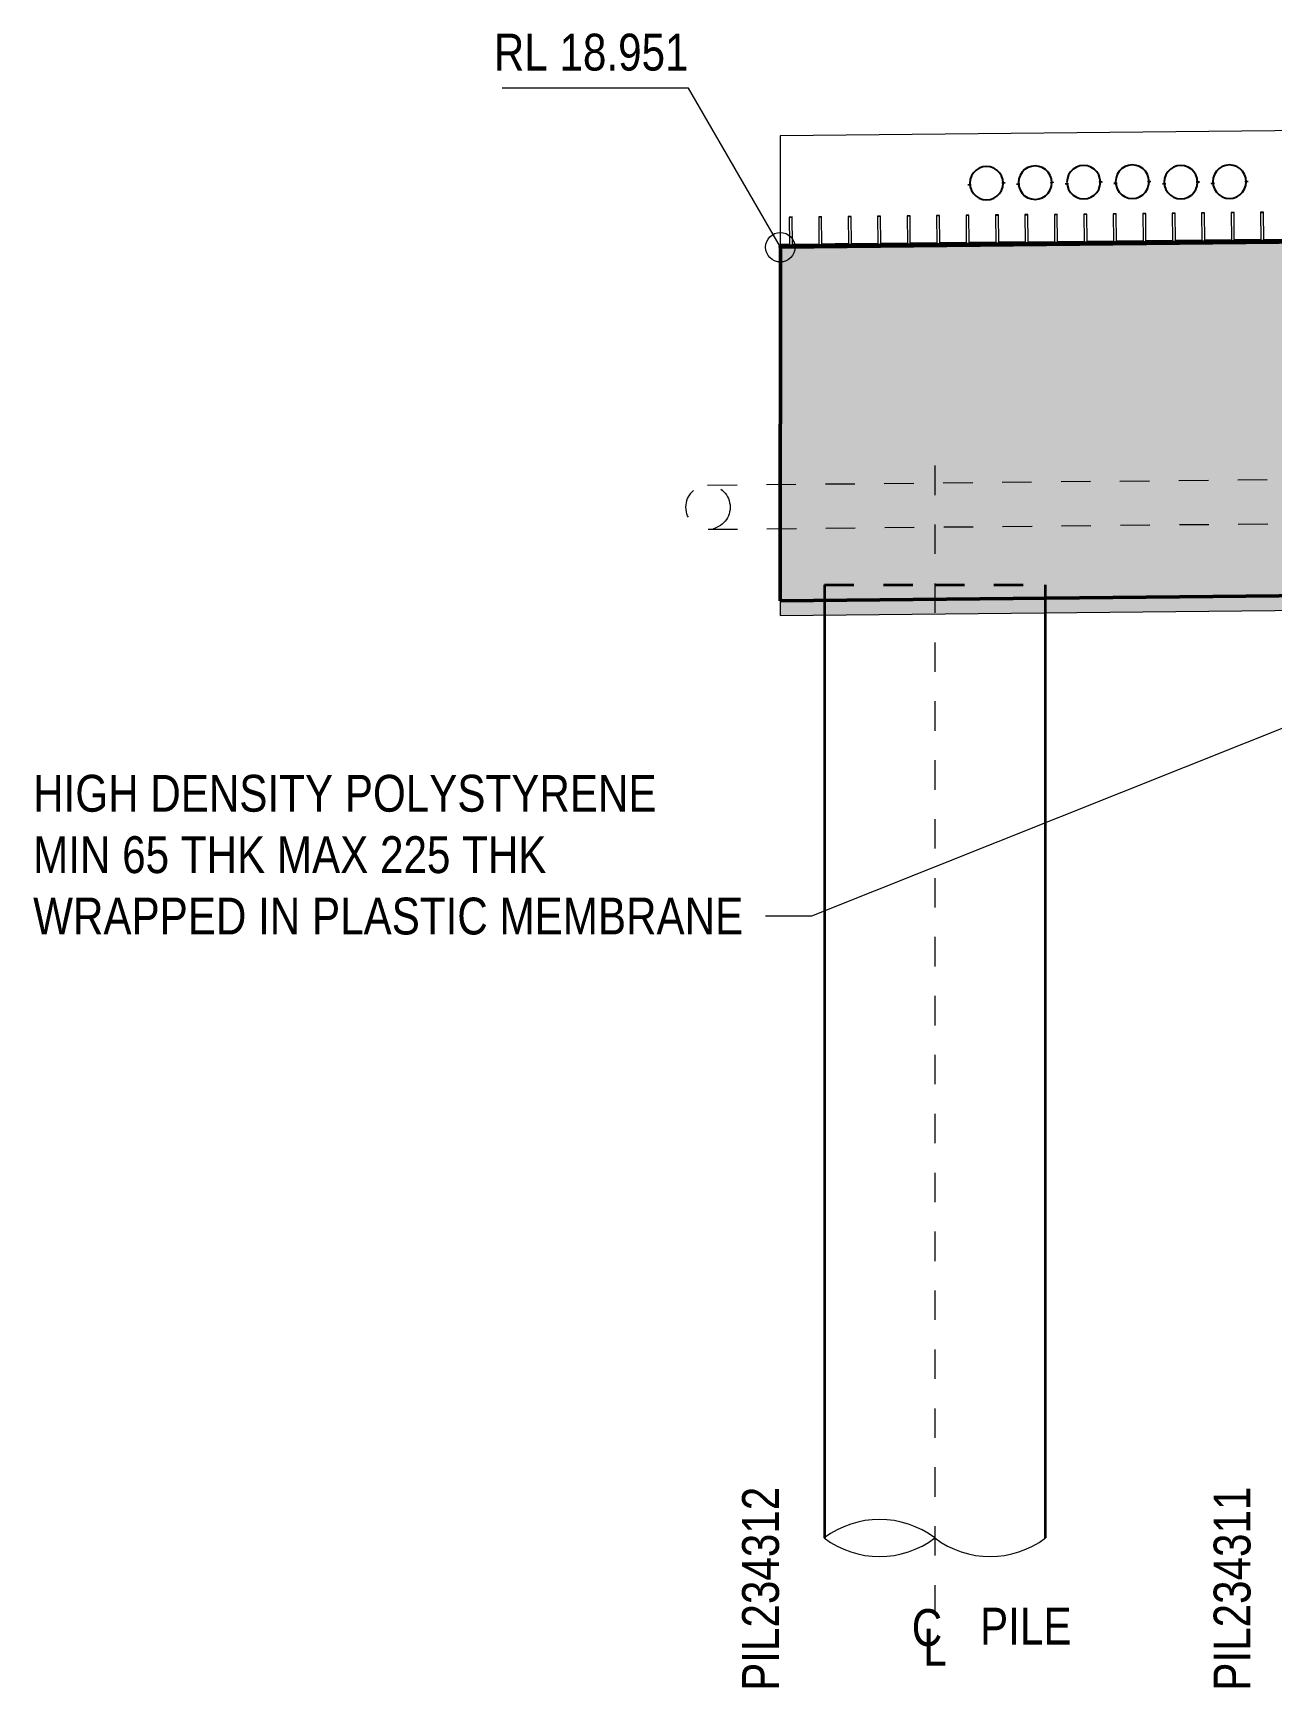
# Model space of a CAD drawing. Header units: metres. Extents: x 1652 to 1736, y -584 to 21.
# Drawn here: x 1695.17 to 1699.38, y 14.05 to 19.68 of the extents above; entities that cross this region are included whole.
import ezdxf

# ---------------------------------------------------------------- set-up
doc = ezdxf.new("R2010")
doc.units = ezdxf.units.M
doc.linetypes.add('JacobsCenter', pattern=[0.015, 0.009, -0.0015, 0.003, -0.0015])
doc.linetypes.add('JacobsDash', pattern=[0.0045, 0.003, -0.0015])
for name, color, linetype, lineweight in [('BRIDGE-ABUTMENT-CONC', 7, 'Continuous', 50), ('BRIDGE-FRAMING-LINE-18-HID', 7, 'JacobsDash', 18), ('D-BDGE', 7, 'Continuous', 13), ('D-BDGE-FLOOR', 7, 'Continuous', 50), ('D-BDGE-FNDN-LINES-18-HID', 7, 'JacobsDash', 18), ('D-BDGE-FNDN-PILE-CONC', 7, 'Continuous', 50), ('D-BDGE-FRAMING', 7, 'Continuous', 50), ('D-BDGE-LINE', 7, 'Continuous', 9), ('D-ENHA-ANNO-TEXT', 7, 'Continuous', 9), ('D-ENHA-GEN-LINE', 7, 'Continuous', 9), ('D-ENHA-TEXT', 7, 'Continuous', 9), ('D-ENHA-TEXT-TAG', 7, 'Continuous', 18)]:
    doc.layers.add(name, color=color, linetype=linetype, lineweight=lineweight)
doc.layers.add('D-BDGE-Conduits', color=1, linetype='Continuous', lineweight=9, true_color=0xff0000)
doc.styles.add('Arial Narrow_1', font='ARIALN.TTF', dxfattribs={"height": 0.125})

# ---------------------------------------------------------------- blocks, each defined once
blk = doc.blocks.new('07_STR_DPS_PermadecPanel - 07_STR_DPS_PermadecPanel-V51-DRG-2871071 - ABUTMENT A CONCRETE ELEVATION')
at = {"layer": 'BRIDGE-FRAMING-LINE-18-HID', "color": 9, "lineweight": 13, "true_color": 0xc3c3c3}
for p, q in [((1655.4159, 19.0673), (1655.4259, 19.0674)), ((1655.5159, 19.0683), (1655.5259, 19.0684)), ((1655.6159, 19.0693), (1655.6259, 19.0694)), ((1655.7159, 19.0703), (1655.7259, 19.0704)), ((1655.8159, 19.0713), (1655.8259, 19.0714)), ((1655.9159, 19.0723), (1655.9259, 19.0724)), ((1655.3719, 18.9738), (1655.4169, 18.9743)), ((1655.3719, 18.9678), (1655.3719, 18.9681)), ((1655.4168, 18.9746), (1655.4169, 18.9743)), ((1655.4169, 18.9743), (1655.4169, 18.9746)), ((1655.4268, 18.9747), (1655.4269, 18.9744)), ((1655.4269, 18.9744), (1655.5169, 18.9753)), ((1655.4269, 18.9747), (1655.4269, 18.9744)), ((1655.5168, 18.9756), (1655.5169, 18.9753)), ((1655.5169, 18.9753), (1655.5169, 18.9756)), ((1655.5268, 18.9757), (1655.5269, 18.9754)), ((1655.5269, 18.9754), (1655.6169, 18.9763)), ((1655.5269, 18.9757), (1655.5269, 18.9754)), ((1655.6168, 18.9766), (1655.6169, 18.9763)), ((1655.6169, 18.9763), (1655.6169, 18.9766)), ((1655.6268, 18.9767), (1655.6269, 18.9764)), ((1655.6269, 18.9764), (1655.7169, 18.9773)), ((1655.6269, 18.9767), (1655.6269, 18.9764)), ((1655.7168, 18.9776), (1655.7169, 18.9773)), ((1655.7169, 18.9773), (1655.7169, 18.9776)), ((1655.7268, 18.9777), (1655.7269, 18.9774)), ((1655.7269, 18.9774), (1655.8169, 18.9783)), ((1655.7269, 18.9777), (1655.7269, 18.9774)), ((1655.8169, 18.9783), (1655.8168, 18.9786)), ((1655.8168, 18.9786), (1655.8169, 18.9783)), ((1655.8268, 18.9787), (1655.8269, 18.9784)), ((1655.8268, 18.9787), (1655.8269, 18.9784)), ((1655.8269, 18.9784), (1655.9168, 18.9793)), ((1655.9168, 18.9793), (1655.9168, 18.9796)), ((1655.9168, 18.9796), (1655.9168, 18.9793)), ((1655.9268, 18.9794), (1655.9718, 18.9798)), ((1655.9268, 18.9797), (1655.9268, 18.9794)), ((1655.9268, 18.9797), (1655.9268, 18.9794)), ((1655.9719, 18.9741), (1655.9719, 18.9738))]:
    blk.add_line(p, q, dxfattribs=at)
at = {"layer": 'D-BDGE-FRAMING', "color": 9, "lineweight": 13, "true_color": 0xc3c3c3}
for p, q in [((1655.4259, 19.0677), (1655.4159, 19.0676)), ((1655.4159, 19.0676), (1655.4168, 18.9746)), ((1655.4268, 18.9747), (1655.4259, 19.0677)), ((1655.5259, 19.0687), (1655.5159, 19.0686)), ((1655.5159, 19.0686), (1655.5168, 18.9756)), ((1655.5268, 18.9757), (1655.5259, 19.0687)), ((1655.6259, 19.0697), (1655.6159, 19.0696)), ((1655.6159, 19.0696), (1655.6168, 18.9766)), ((1655.6268, 18.9767), (1655.6259, 19.0697)), ((1655.7259, 19.0707), (1655.7159, 19.0706)), ((1655.7159, 19.0706), (1655.7168, 18.9776)), ((1655.7268, 18.9777), (1655.7259, 19.0707)), ((1655.8259, 19.0717), (1655.8159, 19.0716)), ((1655.8159, 19.0716), (1655.8168, 18.9786)), ((1655.8268, 18.9787), (1655.8259, 19.0717)), ((1655.9259, 19.0727), (1655.9159, 19.0726)), ((1655.9159, 19.0726), (1655.9168, 18.9796)), ((1655.9268, 18.9797), (1655.9259, 19.0727)), ((1655.4168, 18.9746), (1655.3718, 18.9742)), ((1655.3718, 18.9742), (1655.3719, 18.9682)), ((1655.3719, 18.9682), (1655.9719, 18.9742)), ((1655.9719, 18.9738), (1655.3719, 18.9678)), ((1655.3719, 18.9682), (1655.3719, 18.9678)), ((1655.5168, 18.9756), (1655.4268, 18.9747)), ((1655.6168, 18.9766), (1655.5268, 18.9757)), ((1655.7168, 18.9776), (1655.6268, 18.9767)), ((1655.8168, 18.9786), (1655.7268, 18.9777)), ((1655.9168, 18.9796), (1655.8268, 18.9787)), ((1655.9718, 18.9802), (1655.9268, 18.9797)), ((1655.9719, 18.9742), (1655.9718, 18.9802)), ((1655.9719, 18.9738), (1655.9719, 18.9742))]:
    blk.add_line(p, q, dxfattribs=at)
blk = doc.blocks.new('07_STR_DPS_PermadecPanel - 07_STR_DPS_PermadecPanel-V52-DRG-2871071 - ABUTMENT A CONCRETE ELEVATION')
at = {"layer": 'BRIDGE-FRAMING-LINE-18-HID', "color": 9, "lineweight": 13, "true_color": 0xc3c3c3}
for p, q in [((1654.816, 19.0613), (1654.826, 19.0614)), ((1654.916, 19.0623), (1654.926, 19.0624)), ((1655.016, 19.0633), (1655.026, 19.0634)), ((1655.116, 19.0643), (1655.126, 19.0644)), ((1655.216, 19.0653), (1655.226, 19.0654)), ((1655.3159, 19.0663), (1655.3259, 19.0664)), ((1654.7719, 18.9678), (1654.8169, 18.9683)), ((1654.772, 18.9618), (1654.772, 18.9622)), ((1654.8169, 18.9683), (1654.8169, 18.9686)), ((1654.8169, 18.9686), (1654.8169, 18.9683)), ((1654.8269, 18.9684), (1654.9169, 18.9693)), ((1654.8269, 18.9687), (1654.8269, 18.9684)), ((1654.8269, 18.9687), (1654.8269, 18.9684)), ((1654.9169, 18.9693), (1654.9169, 18.9696)), ((1654.9169, 18.9696), (1654.9169, 18.9693)), ((1654.9269, 18.9694), (1655.0169, 18.9703)), ((1654.9269, 18.9697), (1654.9269, 18.9694)), ((1654.9269, 18.9697), (1654.9269, 18.9694)), ((1655.0169, 18.9703), (1655.0169, 18.9706)), ((1655.0169, 18.9706), (1655.0169, 18.9703)), ((1655.0269, 18.9704), (1655.1169, 18.9713)), ((1655.0269, 18.9707), (1655.0269, 18.9704)), ((1655.0269, 18.9707), (1655.0269, 18.9704)), ((1655.1169, 18.9713), (1655.1169, 18.9716)), ((1655.1169, 18.9716), (1655.1169, 18.9713)), ((1655.1269, 18.9714), (1655.2169, 18.9723)), ((1655.1269, 18.9717), (1655.1269, 18.9714)), ((1655.1269, 18.9717), (1655.1269, 18.9714)), ((1655.2169, 18.9723), (1655.2169, 18.9726)), ((1655.2169, 18.9726), (1655.2169, 18.9723)), ((1655.2269, 18.9724), (1655.3169, 18.9733)), ((1655.2269, 18.9727), (1655.2269, 18.9724)), ((1655.2269, 18.9727), (1655.2269, 18.9724)), ((1655.3169, 18.9733), (1655.3169, 18.9736)), ((1655.3169, 18.9736), (1655.3169, 18.9733)), ((1655.3269, 18.9734), (1655.3719, 18.9738)), ((1655.3269, 18.9737), (1655.3269, 18.9734)), ((1655.3269, 18.9737), (1655.3269, 18.9734)), ((1655.3719, 18.9681), (1655.3719, 18.9678))]:
    blk.add_line(p, q, dxfattribs=at)
at = {"layer": 'D-BDGE-FRAMING', "color": 9, "lineweight": 13, "true_color": 0xc3c3c3}
for p, q in [((1654.8259, 19.0617), (1654.8159, 19.0616)), ((1654.8159, 19.0616), (1654.8169, 18.9686)), ((1654.8269, 18.9687), (1654.8259, 19.0617)), ((1654.9259, 19.0627), (1654.9159, 19.0626)), ((1654.9159, 19.0626), (1654.9169, 18.9696)), ((1654.9269, 18.9697), (1654.9259, 19.0627)), ((1655.0259, 19.0637), (1655.0159, 19.0636)), ((1655.0159, 19.0636), (1655.0169, 18.9706)), ((1655.0269, 18.9707), (1655.0259, 19.0637)), ((1655.1259, 19.0647), (1655.1159, 19.0646)), ((1655.1159, 19.0646), (1655.1169, 18.9716)), ((1655.1269, 18.9717), (1655.1259, 19.0647)), ((1655.2259, 19.0657), (1655.2159, 19.0656)), ((1655.2159, 19.0656), (1655.2169, 18.9726)), ((1655.2269, 18.9727), (1655.2259, 19.0657)), ((1655.3259, 19.0667), (1655.3159, 19.0666)), ((1655.3159, 19.0666), (1655.3169, 18.9736)), ((1655.3269, 18.9737), (1655.3259, 19.0667)), ((1654.8169, 18.9686), (1654.7719, 18.9682)), ((1654.7719, 18.9622), (1655.3719, 18.9682)), ((1654.7719, 18.9682), (1654.7719, 18.9622)), ((1654.7719, 18.9622), (1654.772, 18.9618)), ((1655.3719, 18.9678), (1654.772, 18.9618)), ((1654.9169, 18.9696), (1654.8269, 18.9687)), ((1655.0169, 18.9706), (1654.9269, 18.9697)), ((1655.1169, 18.9716), (1655.0269, 18.9707)), ((1655.2169, 18.9726), (1655.1269, 18.9717)), ((1655.3169, 18.9736), (1655.2269, 18.9727)), ((1655.3718, 18.9742), (1655.3269, 18.9737)), ((1655.3719, 18.9682), (1655.3718, 18.9742)), ((1655.3719, 18.9678), (1655.3719, 18.9682))]:
    blk.add_line(p, q, dxfattribs=at)
blk = doc.blocks.new('07_STR_DPS_PermadecPanel - 07_STR_DPS_PermadecPanel-V53-DRG-2871071 - ABUTMENT A CONCRETE ELEVATION')
at = {"layer": 'BRIDGE-FRAMING-LINE-18-HID', "color": 9, "lineweight": 13, "true_color": 0xc3c3c3}
for p, q in [((1654.216, 19.0553), (1654.226, 19.0554)), ((1654.316, 19.0563), (1654.326, 19.0564)), ((1654.416, 19.0573), (1654.426, 19.0574)), ((1654.516, 19.0583), (1654.526, 19.0584)), ((1654.616, 19.0593), (1654.626, 19.0594)), ((1654.716, 19.0603), (1654.726, 19.0604)), ((1654.1719, 18.9619), (1654.2169, 18.9623)), ((1654.2169, 18.9623), (1654.2169, 18.9626)), ((1654.2169, 18.9626), (1654.2169, 18.9623)), ((1654.2269, 18.9624), (1654.3169, 18.9633)), ((1654.2269, 18.9627), (1654.2269, 18.9624)), ((1654.2269, 18.9627), (1654.2269, 18.9624)), ((1654.3169, 18.9633), (1654.3169, 18.9636)), ((1654.3169, 18.9636), (1654.3169, 18.9633)), ((1654.3269, 18.9634), (1654.4169, 18.9643)), ((1654.3269, 18.9637), (1654.3269, 18.9634)), ((1654.3269, 18.9637), (1654.3269, 18.9634)), ((1654.4169, 18.9643), (1654.4169, 18.9646)), ((1654.4169, 18.9646), (1654.4169, 18.9643)), ((1654.4269, 18.9644), (1654.5169, 18.9653)), ((1654.4269, 18.9647), (1654.4269, 18.9644)), ((1654.4269, 18.9647), (1654.4269, 18.9644)), ((1654.5169, 18.9653), (1654.5169, 18.9656)), ((1654.5169, 18.9656), (1654.5169, 18.9653)), ((1654.5269, 18.9654), (1654.6169, 18.9663)), ((1654.5269, 18.9657), (1654.5269, 18.9654)), ((1654.5269, 18.9657), (1654.5269, 18.9654)), ((1654.6169, 18.9663), (1654.6169, 18.9666)), ((1654.6169, 18.9666), (1654.6169, 18.9663)), ((1654.6269, 18.9664), (1654.7169, 18.9673)), ((1654.6269, 18.9667), (1654.6269, 18.9664)), ((1654.6269, 18.9667), (1654.6269, 18.9664)), ((1654.7169, 18.9673), (1654.7169, 18.9676)), ((1654.7169, 18.9676), (1654.7169, 18.9673)), ((1654.7269, 18.9674), (1654.7719, 18.9678)), ((1654.7269, 18.9677), (1654.7269, 18.9674)), ((1654.7269, 18.9677), (1654.7269, 18.9674)), ((1654.772, 18.9622), (1654.772, 18.9618)), ((1654.172, 18.9559), (1654.172, 18.9562))]:
    blk.add_line(p, q, dxfattribs=at)
at = {"layer": 'D-BDGE-FRAMING', "color": 9, "lineweight": 13, "true_color": 0xc3c3c3}
for p, q in [((1654.226, 19.0557), (1654.216, 19.0556)), ((1654.216, 19.0556), (1654.2169, 18.9626)), ((1654.2269, 18.9627), (1654.226, 19.0557)), ((1654.326, 19.0567), (1654.316, 19.0566)), ((1654.316, 19.0566), (1654.3169, 18.9636)), ((1654.3269, 18.9637), (1654.326, 19.0567)), ((1654.426, 19.0577), (1654.416, 19.0576)), ((1654.416, 19.0576), (1654.4169, 18.9646)), ((1654.4269, 18.9647), (1654.426, 19.0577)), ((1654.526, 19.0587), (1654.516, 19.0586)), ((1654.516, 19.0586), (1654.5169, 18.9656)), ((1654.5269, 18.9657), (1654.526, 19.0587)), ((1654.626, 19.0597), (1654.616, 19.0596)), ((1654.616, 19.0596), (1654.6169, 18.9666)), ((1654.6269, 18.9667), (1654.626, 19.0597)), ((1654.726, 19.0607), (1654.716, 19.0606)), ((1654.716, 19.0606), (1654.7169, 18.9676)), ((1654.7269, 18.9677), (1654.726, 19.0607)), ((1654.2169, 18.9626), (1654.1719, 18.9622)), ((1654.1719, 18.9622), (1654.172, 18.9562)), ((1654.172, 18.9562), (1654.7719, 18.9622)), ((1654.3169, 18.9636), (1654.2269, 18.9627)), ((1654.4169, 18.9646), (1654.3269, 18.9637)), ((1654.5169, 18.9656), (1654.4269, 18.9647)), ((1654.6169, 18.9666), (1654.5269, 18.9657)), ((1654.7169, 18.9676), (1654.6269, 18.9667)), ((1654.7719, 18.9682), (1654.7269, 18.9677)), ((1654.7719, 18.9622), (1654.7719, 18.9682)), ((1654.772, 18.9618), (1654.7719, 18.9622)), ((1654.7719, 18.9618), (1654.172, 18.9559)), ((1654.172, 18.9562), (1654.172, 18.9559))]:
    blk.add_line(p, q, dxfattribs=at)
blk = doc.blocks.new('01_SFO_FRP_Pile_CastInPlace_CS - CAST-IN-PLACE PILE - 0750-V54-DRG-2871071 - ABUTMENT A CONCRETE ELEVATION')
at = {"layer": 'D-BDGE-FNDN-LINES-18-HID', "lineweight": 35}
for p, q in [((1654.1354, 17.8052), (1654.1354, 17.7525)), ((1654.1354, 17.8052), (1654.5103, 17.8052)), ((1654.1354, 17.8052), (1654.5102, 17.8052)), ((1654.5103, 17.8052), (1654.8854, 17.8052)), ((1654.5104, 17.8052), (1654.8854, 17.8052)), ((1654.8854, 17.76), (1654.8854, 17.8052))]:
    blk.add_line(p, q, dxfattribs=at)
at = {"layer": 'D-BDGE-FNDN-PILE-CONC', "lineweight": 35}
for p, q in [((1654.1354, 17.7524), (1654.1354, 14.5701)), ((1654.8854, 14.5698), (1654.8854, 17.7599))]:
    blk.add_line(p, q, dxfattribs=at)
blk = doc.blocks.new('CS_DET_Pile-Column_BreakLine - CS_Tubular BreakLine-5514569-DRG-2871071 - ABUTMENT A CONCRETE ELEVATION')
at = {"layer": 'D-BDGE-LINE', "lineweight": 18}
for centre, start, end in [((1654.3225, 14.3212), 52.9573, 127.0427), ((1654.3225, 14.8184), 232.9573, 307.0427), ((1654.6978, 14.8184), 232.9573, 307.0427)]:
    blk.add_arc(centre, 0.3115, start, end, dxfattribs=at)
blk = doc.blocks.new('CS_Annot_Centreline Symbol1 - CS_Annot_Centreline Symbol 2-5308920-DRG-2871071 - ABUTMENT A CONCRETE ELEVATION')
at = {"layer": 'D-ENHA-GEN-LINE', "char_height": 0.125, "attachment_point": 1, "style": 'Arial Narrow_1'}
for s, insert, width in [('C  ', (1654.4318, 14.3284), 0.220464), ('L', (1654.4709, 14.2617), 0.096202)]:
    blk.add_mtext(s, dxfattribs=dict(at, insert=insert, width=width))

msp = doc.modelspace()

# ---------------------------------------------------------------- hatches: boundary and pattern name
at = {"layer": 'BRIDGE-ABUTMENT-CONC', "true_color": 0xc0c0c0}
msp.add_hatch(color=9, dxfattribs=at).paths.add_polyline_path([(1697.7068, 17.751), (1700.3479, 17.7773), (1700.5707, 18.0045), (1701.4705, 18.0135), (1701.6977, 17.7907), (1709.6354, 17.8699), (1709.6354, 19.0699), (1697.7069, 18.951), (1697.7068, 17.9242)])
at = {"layer": 'D-BDGE-LINE'}
h = msp.add_hatch(dxfattribs=at)
h.set_pattern_fill('FP_2', color=256, style=0, pattern_type=2)
h.set_pattern_definition([(0, (1706.63115, 17.949), (0.4064, 0.1016), [0.01676, -0.28804, 0.01676, -0.28804, -1.626]), (0, (1706.63115, 17.949), (0.4064, 0.1016), [-0.6096, 0.01676, -0.59284, 0.01676, -0.28804, -0.7112]), (0, (1706.63115, 17.949), (0.4064, 0.1016), [-1.524, 0.01676, -0.18644, 0.01676, -0.49124]), (120, (1706.78415, 17.999), (-0.2911882, 0.30115272), [0.01676, -0.28804, 0.01676, -0.28804, -1.626]), (120, (1706.78415, 17.999), (-0.2911882, 0.30115272), [-0.6096, 0.01676, -0.59284, 0.01676, -0.28804, -0.7112]), (120, (1706.78415, 17.999), (-0.2911882, 0.30115272), [-1.524, 0.01676, -0.18644, 0.01676, -0.49124]), (240, (1706.83415, 18.203), (-0.1152118, -0.40275272), [0.01676, -0.28804, 0.01676, -0.28804, -1.626]), (240, (1706.83415, 18.203), (-0.1152118, -0.40275272), [-0.6096, 0.01676, -0.59284, 0.01676, -0.28804, -0.7112]), (240, (1706.83415, 18.203), (-0.1152118, -0.40275272), [-1.524, 0.01676, -0.18644, 0.01676, -0.49124])])
h.paths.add_polyline_path([(1733.4669, 17.5819), (1733.4664, 17.6319), (1713.1665, 17.8348), (1709.6354, 17.8699), (1701.6976, 17.7908), (1701.4704, 18.0135), (1700.5707, 18.0043), (1700.3479, 17.7773), (1697.7068, 17.751), (1697.7069, 17.701), (1700.3692, 17.7276), (1700.5919, 17.9547), (1701.4502, 17.9633), (1701.6774, 17.7406), (1709.6358, 17.8199), (1727.1565, 17.6452), (1733.4664, 17.5819)])

# ---------------------------------------------------------------- linework, layer by layer
at = {"layer": 'BRIDGE-ABUTMENT-CONC'}
for q in [(1697.7069, 18.951), (1700.3479, 17.7773)]:
    msp.add_line((1697.7068, 17.751), q, dxfattribs=at)
at = {"layer": 'BRIDGE-FRAMING-LINE-18-HID', "color": 9, "lineweight": 13, "true_color": 0xc3c3c3}
for p, q in [((1697.7372, 19.0533), (1697.7472, 19.0534)), ((1697.8372, 19.0543), (1697.8472, 19.0544)), ((1697.7069, 18.96), (1697.7381, 18.9603)), ((1697.7069, 18.954), (1697.7069, 18.9543)), ((1697.7381, 18.9603), (1697.7381, 18.9606)), ((1697.7381, 18.9606), (1697.7381, 18.9603)), ((1697.7481, 18.9604), (1697.8381, 18.9613)), ((1697.7481, 18.9607), (1697.7481, 18.9604)), ((1697.7481, 18.9607), (1697.7481, 18.9604)), ((1697.8381, 18.9613), (1697.8381, 18.9616)), ((1697.8381, 18.9616), (1697.8381, 18.9613)), ((1697.8481, 18.9614), (1697.8931, 18.9619)), ((1697.8481, 18.9617), (1697.8481, 18.9614)), ((1697.8481, 18.9617), (1697.8481, 18.9614)), ((1697.8931, 18.9562), (1697.8931, 18.9559))]:
    msp.add_line(p, q, dxfattribs=at)
at = {"layer": 'BRIDGE-FRAMING-LINE-18-HID', "color": 8, "true_color": 0x808080}
for p, q in [((1697.7069, 18.951), (1697.707, 18.951)), ((1697.7071, 18.951), (1697.707, 17.751)), ((1697.707, 18.951), (1697.7071, 18.951)), ((1697.7071, 18.951), (1697.7081, 18.951))]:
    msp.add_line(p, q, dxfattribs=at)
at = {"layer": 'D-BDGE', "lineweight": 50}
for p, q in [((1697.7066, 18.9544), (1708.0974, 19.058)), ((1709.6368, 19.07), (1697.7068, 18.951)), ((1709.6355, 19.0699), (1697.7069, 18.951)), ((1697.7081, 18.951), (1709.6357, 19.0699))]:
    msp.add_line(p, q, dxfattribs=at)
at = {"layer": 'D-BDGE', "color": 143, "linetype": 'JacobsDash', "lineweight": 18, "true_color": 0x78aac8}
for p, q in [((1697.4599, 18.1435), (1709.6356, 18.2649)), ((1697.4614, 17.9935), (1709.6356, 18.1149))]:
    msp.add_line(p, q, dxfattribs=at)
at = {"layer": 'D-BDGE', "linetype": 'JacobsCenter', "lineweight": 18}
msp.add_line((1698.2314, 18.2098), (1698.2314, 14.2765), dxfattribs=at)
at = {"layer": 'D-BDGE', "lineweight": 18}
for p, q in [((1700.348, 17.7773), (1697.7068, 17.751)), ((1697.7068, 17.751), (1697.7068, 17.701)), ((1697.7068, 17.701), (1700.3692, 17.7276))]:
    msp.add_line(p, q, dxfattribs=at)
at = {"layer": 'D-BDGE', "color": 143, "linetype": 'JacobsDash', "lineweight": 18, "true_color": 0x78aac8}
msp.add_circle((1697.4614, 18.0685), 0.075, dxfattribs=at)
at = {"layer": 'D-BDGE-Conduits', "color": 143, "linetype": 'JacobsDash', "lineweight": 25, "true_color": 0x78aac8}
for p, q in [((1698.35, 19.1657), (1698.3502, 19.1606)), ((1698.4635, 19.1666), (1698.4632, 19.1718)), ((1698.515, 19.1673), (1698.5152, 19.1621)), ((1698.6285, 19.1682), (1698.6282, 19.1733)), ((1698.68, 19.1689), (1698.6802, 19.1637)), ((1698.7935, 19.1697), (1698.7932, 19.1749)), ((1698.845, 19.1704), (1698.8452, 19.1653)), ((1698.9585, 19.1713), (1698.9582, 19.1764)), ((1699.01, 19.1689), (1699.0102, 19.1637)), ((1699.1235, 19.1697), (1699.1232, 19.1749)), ((1699.175, 19.1704), (1699.1752, 19.1653)), ((1699.2885, 19.1713), (1699.2882, 19.1764))]:
    msp.add_line(p, q, dxfattribs=at)
at = {"layer": 'D-BDGE-Conduits', "color": 143, "linetype": 'JacobsDash', "lineweight": 25, "true_color": 0x78aac8, "flags": 128}
for points in [[(1698.4066, 19.2255), (1698.394, 19.2241), (1698.382, 19.2199), (1698.3712, 19.2131), (1698.3623, 19.2041), (1698.3555, 19.1934), (1698.3513, 19.1814), (1698.3499, 19.1688)], [(1698.4633, 19.1688), (1698.4619, 19.1814), (1698.4577, 19.1934), (1698.451, 19.2041), (1698.442, 19.2131), (1698.4312, 19.2199), (1698.4192, 19.2241), (1698.4066, 19.2255)], [(1698.5716, 19.227), (1698.559, 19.2256), (1698.547, 19.2214), (1698.5362, 19.2147), (1698.5273, 19.2057), (1698.5205, 19.1949), (1698.5163, 19.1829), (1698.5149, 19.1703)], [(1698.6283, 19.1703), (1698.6269, 19.1829), (1698.6227, 19.1949), (1698.616, 19.2057), (1698.607, 19.2147), (1698.5962, 19.2214), (1698.5842, 19.2256), (1698.5716, 19.227)], [(1698.7366, 19.2286), (1698.724, 19.2272), (1698.712, 19.223), (1698.7012, 19.2162), (1698.6923, 19.2072), (1698.6855, 19.1965), (1698.6813, 19.1845), (1698.6799, 19.1719)], [(1698.7933, 19.1719), (1698.7919, 19.1845), (1698.7877, 19.1965), (1698.781, 19.2072), (1698.772, 19.2162), (1698.7612, 19.223), (1698.7492, 19.2272), (1698.7366, 19.2286)], [(1698.9016, 19.2302), (1698.889, 19.2287), (1698.877, 19.2245), (1698.8662, 19.2178), (1698.8573, 19.2088), (1698.8505, 19.198), (1698.8463, 19.1861), (1698.8449, 19.1734)], [(1698.9583, 19.1734), (1698.9569, 19.1861), (1698.9527, 19.198), (1698.946, 19.2088), (1698.937, 19.2178), (1698.9262, 19.2245), (1698.9142, 19.2287), (1698.9016, 19.2302)], [(1699.0666, 19.2286), (1699.054, 19.2272), (1699.042, 19.223), (1699.0312, 19.2162), (1699.0223, 19.2072), (1699.0155, 19.1965), (1699.0113, 19.1845), (1699.0099, 19.1719)], [(1699.1233, 19.1719), (1699.1219, 19.1845), (1699.1177, 19.1965), (1699.111, 19.2072), (1699.102, 19.2162), (1699.0912, 19.223), (1699.0792, 19.2272), (1699.0666, 19.2286)], [(1699.2316, 19.2302), (1699.219, 19.2287), (1699.207, 19.2245), (1699.1962, 19.2178), (1699.1873, 19.2088), (1699.1805, 19.198), (1699.1763, 19.1861), (1699.1749, 19.1734)], [(1699.2883, 19.1734), (1699.2869, 19.1861), (1699.2827, 19.198), (1699.276, 19.2088), (1699.267, 19.2178), (1699.2562, 19.2245), (1699.2442, 19.2287), (1699.2316, 19.2302)], [(1698.3499, 19.1688), (1698.3513, 19.1561), (1698.3555, 19.1441), (1698.3623, 19.1334), (1698.3712, 19.1244), (1698.382, 19.1177), (1698.394, 19.1135), (1698.4066, 19.112)], [(1698.4066, 19.112), (1698.4192, 19.1135), (1698.4312, 19.1177), (1698.442, 19.1244), (1698.451, 19.1334), (1698.4577, 19.1441), (1698.4619, 19.1561), (1698.4633, 19.1688)], [(1698.5149, 19.1703), (1698.5163, 19.1577), (1698.5205, 19.1457), (1698.5273, 19.135), (1698.5362, 19.126), (1698.547, 19.1192), (1698.559, 19.115), (1698.5716, 19.1136)], [(1698.5716, 19.1136), (1698.5842, 19.115), (1698.5962, 19.1192), (1698.607, 19.126), (1698.616, 19.135), (1698.6227, 19.1457), (1698.6269, 19.1577), (1698.6283, 19.1703)], [(1698.6799, 19.1719), (1698.6813, 19.1593), (1698.6855, 19.1473), (1698.6923, 19.1365), (1698.7012, 19.1275), (1698.712, 19.1208), (1698.724, 19.1166), (1698.7366, 19.1152)], [(1698.7366, 19.1152), (1698.7492, 19.1166), (1698.7612, 19.1208), (1698.772, 19.1275), (1698.781, 19.1365), (1698.7877, 19.1473), (1698.7919, 19.1593), (1698.7933, 19.1719)], [(1698.8449, 19.1734), (1698.8463, 19.1608), (1698.8505, 19.1488), (1698.8573, 19.1381), (1698.8662, 19.1291), (1698.877, 19.1223), (1698.889, 19.1181), (1698.9016, 19.1167)], [(1698.9016, 19.1167), (1698.9142, 19.1181), (1698.9262, 19.1223), (1698.937, 19.1291), (1698.946, 19.1381), (1698.9527, 19.1488), (1698.9569, 19.1608), (1698.9583, 19.1734)], [(1699.0099, 19.1719), (1699.0113, 19.1593), (1699.0155, 19.1473), (1699.0223, 19.1365), (1699.0312, 19.1275), (1699.042, 19.1208), (1699.054, 19.1166), (1699.0666, 19.1152)], [(1699.0666, 19.1152), (1699.0792, 19.1166), (1699.0912, 19.1208), (1699.102, 19.1275), (1699.111, 19.1365), (1699.1177, 19.1473), (1699.1219, 19.1593), (1699.1233, 19.1719)], [(1699.1749, 19.1734), (1699.1763, 19.1608), (1699.1805, 19.1488), (1699.1873, 19.1381), (1699.1962, 19.1291), (1699.207, 19.1223), (1699.219, 19.1181), (1699.2316, 19.1167)], [(1699.2316, 19.1167), (1699.2442, 19.1181), (1699.2562, 19.1223), (1699.267, 19.1291), (1699.276, 19.1381), (1699.2827, 19.1488), (1699.2869, 19.1608), (1699.2883, 19.1734)]]:
    msp.add_lwpolyline(points, dxfattribs=at)
at = {"layer": 'D-BDGE-FLOOR', "color": 252, "lineweight": 18, "true_color": 0x888888}
for p, q in [((1708.0974, 19.433), (1697.7066, 19.3294)), ((1697.7066, 19.3294), (1697.7066, 18.9544))]:
    msp.add_line(p, q, dxfattribs=at)
at = {"layer": 'D-BDGE-FLOOR', "color": 252, "true_color": 0x888888}
for p, q in [((1698.3492, 19.1655), (1698.3494, 19.1609)), ((1698.4643, 19.167), (1698.464, 19.1716)), ((1698.5142, 19.1671), (1698.5144, 19.1625)), ((1698.6293, 19.1686), (1698.629, 19.1732)), ((1698.6792, 19.1687), (1698.6794, 19.164)), ((1698.7943, 19.1701), (1698.794, 19.1748)), ((1698.8442, 19.1702), (1698.8444, 19.1656)), ((1698.9593, 19.1717), (1698.959, 19.1763)), ((1699.0092, 19.1687), (1699.0094, 19.164)), ((1699.1243, 19.1701), (1699.124, 19.1748)), ((1699.1742, 19.1702), (1699.1744, 19.1656)), ((1699.2893, 19.1717), (1699.289, 19.1763)), ((1697.7068, 18.951), (1697.7066, 18.9544))]:
    msp.add_line(p, q, dxfattribs=at)
at = {"layer": 'D-BDGE-FRAMING', "color": 9, "lineweight": 13, "true_color": 0xc3c3c3}
for p, q in [((1697.7471, 19.0537), (1697.7371, 19.0536)), ((1697.7371, 19.0536), (1697.7381, 18.9606)), ((1697.7481, 18.9607), (1697.7471, 19.0537)), ((1697.8471, 19.0547), (1697.8371, 19.0546)), ((1697.8371, 19.0546), (1697.8381, 18.9616)), ((1697.8481, 18.9617), (1697.8471, 19.0547)), ((1697.8931, 18.9622), (1697.8481, 18.9617)), ((1697.8931, 18.9562), (1697.8931, 18.9622)), ((1697.7381, 18.9606), (1697.7068, 18.9603)), ((1697.7068, 18.9603), (1697.7068, 18.9544)), ((1697.7068, 18.9543), (1697.8931, 18.9562)), ((1697.7068, 18.9543), (1697.7069, 18.954)), ((1697.8931, 18.9559), (1697.7069, 18.954)), ((1697.8381, 18.9616), (1697.7481, 18.9607)), ((1697.8931, 18.9559), (1697.8931, 18.9562))]:
    msp.add_line(p, q, dxfattribs=at)
at = {"layer": 'D-ENHA-ANNO-TEXT', "lineweight": 18}
for p, q in [((1697.3952, 19.4908), (1696.7627, 19.4908)), ((1697.7069, 18.951), (1697.3952, 19.4908))]:
    msp.add_line(p, q, dxfattribs=at)
msp.add_circle((1697.7069, 18.951), 0.05, dxfattribs=at)
at = {"layer": 'D-ENHA-TEXT'}
for p, q in [((1700.4295, 17.7251), (1697.8124, 16.6809)), ((1697.6931, 16.6809), (1697.6566, 16.6809)), ((1697.8124, 16.6809), (1697.6931, 16.6809))]:
    msp.add_line(p, q, dxfattribs=at)

# ---------------------------------------------------------------- block references
at = {"layer": 'BRIDGE-FRAMING-LINE-18-HID', "color": 9, "lineweight": 13, "true_color": 0xc3c3c3}
for name in ['07_STR_DPS_PermadecPanel - 07_STR_DPS_PermadecPanel-V53-DRG-2871071 - ABUTMENT A CONCRETE ELEVATION', '07_STR_DPS_PermadecPanel - 07_STR_DPS_PermadecPanel-V52-DRG-2871071 - ABUTMENT A CONCRETE ELEVATION', '07_STR_DPS_PermadecPanel - 07_STR_DPS_PermadecPanel-V51-DRG-2871071 - ABUTMENT A CONCRETE ELEVATION']:
    msp.add_blockref(name, (43.7211, 0), dxfattribs=at)
at = {"layer": 'D-BDGE-FNDN-LINES-18-HID', "lineweight": 35}
msp.add_blockref('01_SFO_FRP_Pile_CastInPlace_CS - CAST-IN-PLACE PILE - 0750-V54-DRG-2871071 - ABUTMENT A CONCRETE ELEVATION', (43.7211, 0), dxfattribs=at)
at = {"layer": 'D-BDGE-LINE'}
msp.add_blockref('CS_DET_Pile-Column_BreakLine - CS_Tubular BreakLine-5514569-DRG-2871071 - ABUTMENT A CONCRETE ELEVATION', (43.7211, 0), dxfattribs=at)
at = {"layer": 'D-ENHA-GEN-LINE'}
msp.add_blockref('CS_Annot_Centreline Symbol1 - CS_Annot_Centreline Symbol 2-5308920-DRG-2871071 - ABUTMENT A CONCRETE ELEVATION', (43.7211, 0), dxfattribs=at)

# ---------------------------------------------------------------- texts
at = {"layer": 'D-ENHA-ANNO-TEXT', "lineweight": 18, "insert": (1696.7344, 19.6758), "char_height": 0.125, "attachment_point": 1, "style": 'Arial Narrow_1', "bg_fill": 3, "box_fill_scale": 1, "bg_fill_color": 256, "bg_fill_true_color": 13158600, "bg_fill_transparency": 0}
msp.add_mtext('RL 18.951', dxfattribs=at)
at = {"layer": 'D-ENHA-GEN-LINE', "insert": (1698.3848, 14.333), "char_height": 0.125, "attachment_point": 1, "style": 'Arial Narrow_1', "bg_fill": 3, "box_fill_scale": 1, "bg_fill_color": 256, "bg_fill_true_color": 13158600, "bg_fill_transparency": 0}
msp.add_mtext('PILE', dxfattribs=at)
at = {"layer": 'D-ENHA-TEXT', "char_height": 0.125, "attachment_point": 1, "style": 'Arial Narrow_1', "bg_fill": 3, "box_fill_scale": 1, "bg_fill_color": 256, "bg_fill_true_color": 13158600, "bg_fill_transparency": 0}
for s, insert in [('HIGH DENSITY POLYSTYRENE', (1695.1706, 17.1601)), ('MIN 65 THK MAX 225 THK ', (1695.1706, 16.9517)), ('WRAPPED IN PLASTIC MEMBRANE', (1695.1706, 16.7434))]:
    msp.add_mtext(s, dxfattribs=dict(at, insert=insert))
at = {"layer": 'D-ENHA-TEXT-TAG', "lineweight": 9, "char_height": 0.125, "attachment_point": 1, "rotation": 90, "style": 'Arial Narrow_1', "bg_fill": 3, "box_fill_scale": 1, "bg_fill_color": 256, "bg_fill_true_color": 13158600, "bg_fill_transparency": 0}
for s, insert in [('PIL234312', (1697.5771, 14.0509)), ('PIL234311', (1699.1777, 14.0514))]:
    msp.add_mtext(s, dxfattribs=dict(at, insert=insert))

doc.saveas('drawing.dxf')
